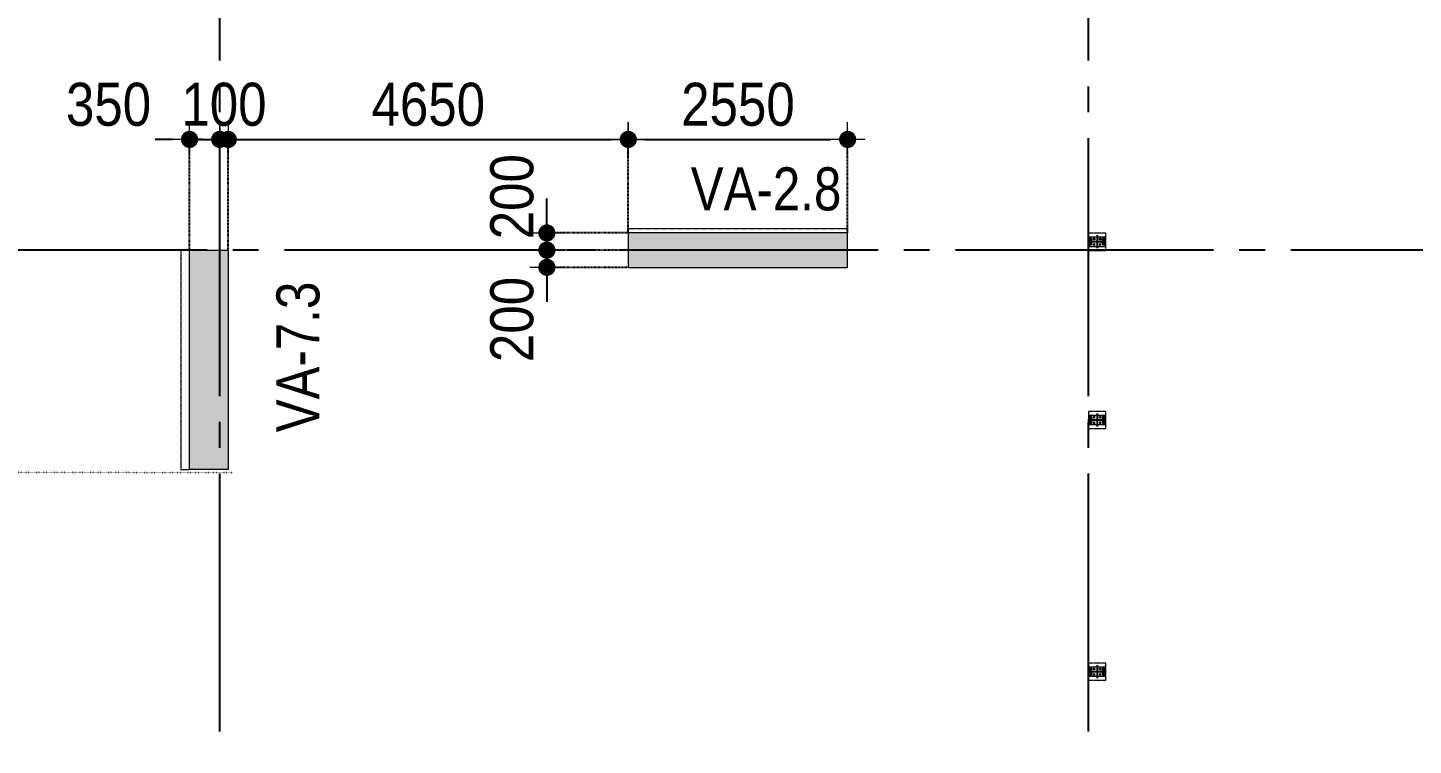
# Model space of a CAD drawing. Header units: millimetres. Extents: x -3973692 to -2843767, y 592734 to 838475.
# Drawn here: x -3506177 to -3490070, y 745276 to 753616 of the extents above; entities that cross this region are included whole.
import ezdxf
from ezdxf.enums import TextEntityAlignment as Align

# ---------------------------------------------------------------- set-up
doc = ezdxf.new("R2010")
doc.units = ezdxf.units.MM
doc.header["$MEASUREMENT"] = 0
doc.header["$PDMODE"] = 3
doc.header["$PDSIZE"] = -20
for name, pattern in [('CHG_XX_Cot_Tang 1$0$CENTER', [20.2, 12.7, -2.5, 2.5, -2.5]), ('CHG_XX_Cot_Tang 1$0$CENTER2', [28.575, 19.05, -3.175, 3.175, -3.175]), ('CHG_XX_Cot_Tang 1$0$MB_Luoi truc$0$HTT Hidden 21', [3, 2, -1]), ('CHG_XX_Luoi truc$0$MB_Luoi truc$0$Center101', [13, 10, -1, 1, -1]), ('DIVIDE2', [15.875, 6.35, -3.175, 0, -3.175, 0, -3.175]), ('DOT2', [0.125, 0, -0.125]), ('HIDDEN5', [2.8375, 1.25, -1.5875])]:
    doc.linetypes.add(name, pattern=pattern)
doc.layers.get('0').update_dxf_attribs({"lineweight": 9})
doc.layers.get('Defpoints').update_dxf_attribs({"color": 10, "lineweight": 0})
for name, color, linetype, lineweight in [("'S_General_Dim_1", 1, 'Continuous', 18), ("'S_General_Divide_3 Intermediate", 3, 'DIVIDE2', 40), ("CHG_XX_Cot_Tang 1$0$'S_Steel_Cont_2 Normal", 2, 'Continuous', 25), ("CHG_XX_Cot_Tang 1$0$'S_Steel_Cont_2 Normal_Plate", 150, 'Continuous', 15), ('CHG_XX_Cot_Tang 1$0$Cot thep', 51, 'Continuous', 15), ('CHG_XX_Cot_Tang 1$0$Net thay Tuong', 3, 'Continuous', 20), ('CHG_XX_Cot_Tang 1$0$NS-Pier', 150, 'Continuous', 9), ('CHG_XX_Cot_Tang 1$0$NS-Pier @ 1', 150, 'Continuous', 9), ('CHG_XX_Cot_Tang 1$0$NS-Pier @ 100', 150, 'Continuous', 9), ('CHG_XX_Cot_Tang 1$0$NS-Pier @ 150 VP1', 150, 'Continuous', 9), ('CHG_XX_Cot_Tang 1$0$NS-Pier @ 150 VP2', 150, 'Continuous', 9), ('CHG_XX_Cot_Tang 1$0$NS-Pier @ 150 VP3', 150, 'Continuous', 9), ('CHG_XX_Cot_Tang 1$0$NS-Pier @ 150 VP4', 150, 'Continuous', 9), ('CHG_XX_Cot_Tang 1$0$NS-Pier @ 150 VP5', 150, 'Continuous', 9), ('CHG_XX_Cot_Tang 1$0$NS-Pier @ 150 VP6', 150, 'Continuous', 9), ('CHG_XX_Cot_Tang 1$0$NS-Pier @ 150 VP7', 150, 'Continuous', 9), ('CHG_XX_Cot_Tang 1$0$NS-Pier @ 150 VP8', 150, 'Continuous', 9), ('CHG_XX_Cot_Tang 1$0$NS-Pier @ 150 VP9', 150, 'Continuous', 9), ('CHG_XX_Cot_Tang 1$0$NS-Pier @ 150 VPModel', 150, 'Continuous', 9), ('CHG_XX_Cot_Tang 1$0$NS-Pier @ 200 VP11', 150, 'Continuous', 9), ('CHG_XX_Cot_Tang 1$0$NS-Pier @ 200 VP12', 150, 'Continuous', 9), ('CHG_XX_Cot_Tang 1$0$NS-Pier @ 200 VP13', 150, 'Continuous', 9), ('CHG_XX_Cot_Tang 1$0$NS-Pier @ 200 VP14', 150, 'Continuous', 9), ('CHG_XX_Cot_Tang 1$0$NS-Pier @ 200 VP15', 150, 'Continuous', 9), ('CHG_XX_Cot_Tang 1$0$NS-Pier @ 200 VP16', 150, 'Continuous', 9), ('CHG_XX_Cot_Tang 1$0$NS-Pier @ 200 VP17', 150, 'Continuous', 9), ('CHG_XX_Cot_Tang 1$0$NS-Pier @ 200 VP18', 150, 'Continuous', 9), ('CHG_XX_Cot_Tang 1$0$NS-Pier @ 200 VP19', 150, 'Continuous', 9), ('CHG_XX_Cot_Tang 1$0$NS-Pier @ 200 VP21', 150, 'Continuous', 9), ('CHG_XX_Cot_Tang 1$0$NS-Pier @ 200 VP22', 150, 'Continuous', 9), ('CHG_XX_Cot_Tang 1$0$NS-Pier @ 200 VP23', 150, 'Continuous', 9), ('CHG_XX_Cot_Tang 1$0$NS-Pier @ 200 VP24', 150, 'Continuous', 9), ('CHG_XX_Cot_Tang 1$0$NS-Pier @ 200 VP25', 150, 'Continuous', 9), ('CHG_XX_Cot_Tang 1$0$NS-Pier @ 200 VP26', 150, 'Continuous', 9), ('CHG_XX_Cot_Tang 1$0$NS-Pier @ 200 VP27', 150, 'Continuous', 9), ('CHG_XX_Cot_Tang 1$0$NS-Pier @ 200 VP28', 150, 'Continuous', 9), ('CHG_XX_Cot_Tang 1$0$NS-Pier @ 200 VP30', 150, 'Continuous', 9), ('CHG_XX_Cot_Tang 1$0$NS-Pier @ 200 VP31', 150, 'Continuous', 9), ('CHG_XX_Cot_Tang 1$0$NS-Pier @ 200 VP32', 150, 'Continuous', 9), ('CHG_XX_Cot_Tang 1$0$NS-Pier @ 200 VP33', 150, 'Continuous', 9), ('CHG_XX_Cot_Tang 1$0$NS-Pier @ 200 VP34', 150, 'Continuous', 9), ('CHG_XX_Cot_Tang 1$0$NS-Pier @ 200 VP35', 150, 'Continuous', 9), ('CHG_XX_Cot_Tang 1$0$NS-Pier @ 200 VP36', 150, 'Continuous', 9), ('CHG_XX_Cot_Tang 1$0$NS-Pier @ 200 VP37', 150, 'Continuous', 9), ('CHG_XX_Cot_Tang 1$0$NS-Pier @ 200 VPModel', 150, 'Continuous', 9), ('CHG_XX_Cot_Tang 1$0$NS-Pier @ 350 VP10', 150, 'Continuous', 9), ('CHG_XX_Cot_Tang 1$0$NS-Pier @ 350 VP20', 150, 'Continuous', 9), ('CHG_XX_Cot_Tang 1$0$NS-Pier @ 350 VP29', 150, 'Continuous', 9), ('CHG_XX_Cot_Tang 1$0$NS-Pier @ 350 VPModel', 150, 'Continuous', 9), ('TEXT', 7, 'Continuous', 15)]:
    doc.layers.add(name, color=color, linetype=linetype, lineweight=lineweight)
for name, color, linetype in [("CHG_XX_Cot_Tang 1$0$'S_Concrete_Center_1", 8, 'CHG_XX_Cot_Tang 1$0$CENTER2'), ("CHG_XX_Cot_Tang 1$0$'S_Steel_ Bold", 8, 'Continuous'), ('CHG_XX_Luoi truc$0$Grid', 34, 'Continuous'), ('CHG_XX_Luoi truc$0$Grid Line', 251, 'CHG_XX_Luoi truc$0$MB_Luoi truc$0$Center101'), ('dim', 1, 'Continuous')]:
    doc.layers.add(name, color=color, linetype=linetype)
doc.styles.add('arial', font='arial.ttf', dxfattribs={"width": 0.85})
doc.styles.add('CHG_XX_Luoi truc$0$MB_Luoi truc$0$Grid A-F$0$VNI-HelveCB', font='')
doc.styles.add('TTP-HelCon', font='')
doc.styles.get('CHG_XX_Luoi truc$0$MB_Luoi truc$0$Grid A-F$0$VNI-HelveCB').set_extended_font_data('VNI-Helve-Condense', bold=True)
doc.styles.get('TTP-HelCon').set_extended_font_data('VNI-Helve-Condense')
doc.dimstyles.new('200', dxfattribs={"dimscale": 200, "dimtxt": 2.5, "dimasz": 1, "dimexe": 0, "dimexo": 0, "dimgap": 0.75, "dimtad": 1, "dimdec": 0, "dimrnd": 10, "dimzin": 9, "dimdsep": 46, "dimtxsty": 'arial', "dimblk1": 'DIMDOT', "dimblk2": 'DIMDOT', "dimsah": 1, "dimcen": 2, "dimdle": 3, "dimclre": 8, "dimclrt": 2, "dimadec": 0, "dimazin": 0, "dimtfac": 1, "dimtdec": 0, "dimtix": 1, "dimtmove": 2, "dimatfit": 3, "dimldrblk": 'DIMPIJL', "dimfxl": 1, "dimtvp": 1.8, "dimtolj": 1, "dimtzin": 0, "dimarcsym": 0})

# ---------------------------------------------------------------- blocks, each defined once
blk = doc.blocks.new('*U3260')
at = {"layer": 'CHG_XX_Cot_Tang 1$0$NS-Pier @ 1'}
h = blk.add_hatch(color=256, dxfattribs=at)
h.dxf.hatch_style = 1
h.paths.add_polyline_path([(400, 0), (0, 0), (0, -2550), (400, -2550)])
at = {"layer": 'CHG_XX_Cot_Tang 1$0$NS-Pier @ 100'}
h = blk.add_hatch(color=256, dxfattribs=at)
h.dxf.hatch_style = 1
h.paths.add_polyline_path([(400, 0), (0, 0), (0, -2550), (400, -2550)])
at = {"layer": 'CHG_XX_Cot_Tang 1$0$NS-Pier @ 150 VP1'}
h = blk.add_hatch(color=256, dxfattribs=at)
h.dxf.hatch_style = 1
h.paths.add_polyline_path([(400, 0), (0, 0), (0, -2550), (400, -2550)])
at = {"layer": 'CHG_XX_Cot_Tang 1$0$NS-Pier @ 150 VP2'}
h = blk.add_hatch(color=256, dxfattribs=at)
h.dxf.hatch_style = 1
h.paths.add_polyline_path([(400, 0), (0, 0), (0, -2550), (400, -2550)])
at = {"layer": 'CHG_XX_Cot_Tang 1$0$NS-Pier @ 150 VP3'}
h = blk.add_hatch(color=256, dxfattribs=at)
h.dxf.hatch_style = 1
h.paths.add_polyline_path([(400, 0), (0, 0), (0, -2550), (400, -2550)])
at = {"layer": 'CHG_XX_Cot_Tang 1$0$NS-Pier @ 150 VP4'}
h = blk.add_hatch(color=256, dxfattribs=at)
h.dxf.hatch_style = 1
h.paths.add_polyline_path([(400, 0), (0, 0), (0, -2550), (400, -2550)])
at = {"layer": 'CHG_XX_Cot_Tang 1$0$NS-Pier @ 150 VP5'}
h = blk.add_hatch(color=256, dxfattribs=at)
h.dxf.hatch_style = 1
h.paths.add_polyline_path([(400, 0), (0, 0), (0, -2550), (400, -2550)])
at = {"layer": 'CHG_XX_Cot_Tang 1$0$NS-Pier @ 150 VP6'}
h = blk.add_hatch(color=256, dxfattribs=at)
h.dxf.hatch_style = 1
h.paths.add_polyline_path([(400, 0), (0, 0), (0, -2550), (400, -2550)])
at = {"layer": 'CHG_XX_Cot_Tang 1$0$NS-Pier @ 150 VP7'}
h = blk.add_hatch(color=256, dxfattribs=at)
h.dxf.hatch_style = 1
h.paths.add_polyline_path([(400, 0), (0, 0), (0, -2550), (400, -2550)])
at = {"layer": 'CHG_XX_Cot_Tang 1$0$NS-Pier @ 150 VP8'}
h = blk.add_hatch(color=256, dxfattribs=at)
h.dxf.hatch_style = 1
h.paths.add_polyline_path([(400, 0), (0, 0), (0, -2550), (400, -2550)])
at = {"layer": 'CHG_XX_Cot_Tang 1$0$NS-Pier @ 150 VP9'}
h = blk.add_hatch(color=256, dxfattribs=at)
h.dxf.hatch_style = 1
h.paths.add_polyline_path([(400, 0), (0, 0), (0, -2550), (400, -2550)])
at = {"layer": 'CHG_XX_Cot_Tang 1$0$NS-Pier @ 150 VPModel'}
h = blk.add_hatch(color=256, dxfattribs=at)
h.dxf.hatch_style = 1
h.paths.add_polyline_path([(400, 0), (0, 0), (0, -2550), (400, -2550)])
at = {"layer": 'CHG_XX_Cot_Tang 1$0$NS-Pier @ 200 VP11'}
h = blk.add_hatch(color=256, dxfattribs=at)
h.dxf.hatch_style = 1
h.paths.add_polyline_path([(400, 0), (0, 0), (0, -2550), (400, -2550)])
at = {"layer": 'CHG_XX_Cot_Tang 1$0$NS-Pier @ 200 VP12'}
h = blk.add_hatch(color=256, dxfattribs=at)
h.dxf.hatch_style = 1
h.paths.add_polyline_path([(400, 0), (0, 0), (0, -2550), (400, -2550)])
at = {"layer": 'CHG_XX_Cot_Tang 1$0$NS-Pier @ 200 VP13'}
h = blk.add_hatch(color=256, dxfattribs=at)
h.dxf.hatch_style = 1
h.paths.add_polyline_path([(400, 0), (0, 0), (0, -2550), (400, -2550)])
at = {"layer": 'CHG_XX_Cot_Tang 1$0$NS-Pier @ 200 VP14'}
h = blk.add_hatch(color=256, dxfattribs=at)
h.dxf.hatch_style = 1
h.paths.add_polyline_path([(400, 0), (0, 0), (0, -2550), (400, -2550)])
at = {"layer": 'CHG_XX_Cot_Tang 1$0$NS-Pier @ 200 VP15'}
h = blk.add_hatch(color=256, dxfattribs=at)
h.dxf.hatch_style = 1
h.paths.add_polyline_path([(400, 0), (0, 0), (0, -2550), (400, -2550)])
at = {"layer": 'CHG_XX_Cot_Tang 1$0$NS-Pier @ 200 VP16'}
h = blk.add_hatch(color=256, dxfattribs=at)
h.dxf.hatch_style = 1
h.paths.add_polyline_path([(400, 0), (0, 0), (0, -2550), (400, -2550)])
at = {"layer": 'CHG_XX_Cot_Tang 1$0$NS-Pier @ 200 VP17'}
h = blk.add_hatch(color=256, dxfattribs=at)
h.dxf.hatch_style = 1
h.paths.add_polyline_path([(400, 0), (0, 0), (0, -2550), (400, -2550)])
at = {"layer": 'CHG_XX_Cot_Tang 1$0$NS-Pier @ 200 VP18'}
h = blk.add_hatch(color=256, dxfattribs=at)
h.dxf.hatch_style = 1
h.paths.add_polyline_path([(400, 0), (0, 0), (0, -2550), (400, -2550)])
at = {"layer": 'CHG_XX_Cot_Tang 1$0$NS-Pier @ 200 VP19'}
h = blk.add_hatch(color=256, dxfattribs=at)
h.dxf.hatch_style = 1
h.paths.add_polyline_path([(400, 0), (0, 0), (0, -2550), (400, -2550)])
at = {"layer": 'CHG_XX_Cot_Tang 1$0$NS-Pier @ 200 VP21'}
h = blk.add_hatch(color=256, dxfattribs=at)
h.dxf.hatch_style = 1
h.paths.add_polyline_path([(400, 0), (0, 0), (0, -2550), (400, -2550)])
at = {"layer": 'CHG_XX_Cot_Tang 1$0$NS-Pier @ 200 VP22'}
h = blk.add_hatch(color=256, dxfattribs=at)
h.dxf.hatch_style = 1
h.paths.add_polyline_path([(400, 0), (0, 0), (0, -2550), (400, -2550)])
at = {"layer": 'CHG_XX_Cot_Tang 1$0$NS-Pier @ 200 VP23'}
h = blk.add_hatch(color=256, dxfattribs=at)
h.dxf.hatch_style = 1
h.paths.add_polyline_path([(400, 0), (0, 0), (0, -2550), (400, -2550)])
at = {"layer": 'CHG_XX_Cot_Tang 1$0$NS-Pier @ 200 VP24'}
h = blk.add_hatch(color=256, dxfattribs=at)
h.dxf.hatch_style = 1
h.paths.add_polyline_path([(400, 0), (0, 0), (0, -2550), (400, -2550)])
at = {"layer": 'CHG_XX_Cot_Tang 1$0$NS-Pier @ 200 VP25'}
h = blk.add_hatch(color=256, dxfattribs=at)
h.dxf.hatch_style = 1
h.paths.add_polyline_path([(400, 0), (0, 0), (0, -2550), (400, -2550)])
at = {"layer": 'CHG_XX_Cot_Tang 1$0$NS-Pier @ 200 VP26'}
h = blk.add_hatch(color=256, dxfattribs=at)
h.dxf.hatch_style = 1
h.paths.add_polyline_path([(400, 0), (0, 0), (0, -2550), (400, -2550)])
at = {"layer": 'CHG_XX_Cot_Tang 1$0$NS-Pier @ 200 VP27'}
h = blk.add_hatch(color=256, dxfattribs=at)
h.dxf.hatch_style = 1
h.paths.add_polyline_path([(400, 0), (0, 0), (0, -2550), (400, -2550)])
at = {"layer": 'CHG_XX_Cot_Tang 1$0$NS-Pier @ 200 VP28'}
h = blk.add_hatch(color=256, dxfattribs=at)
h.dxf.hatch_style = 1
h.paths.add_polyline_path([(400, 0), (0, 0), (0, -2550), (400, -2550)])
at = {"layer": 'CHG_XX_Cot_Tang 1$0$NS-Pier @ 200 VP30'}
h = blk.add_hatch(color=256, dxfattribs=at)
h.dxf.hatch_style = 1
h.paths.add_polyline_path([(400, 0), (0, 0), (0, -2550), (400, -2550)])
at = {"layer": 'CHG_XX_Cot_Tang 1$0$NS-Pier @ 200 VP31'}
h = blk.add_hatch(color=256, dxfattribs=at)
h.dxf.hatch_style = 1
h.paths.add_polyline_path([(400, 0), (0, 0), (0, -2550), (400, -2550)])
at = {"layer": 'CHG_XX_Cot_Tang 1$0$NS-Pier @ 200 VP32'}
h = blk.add_hatch(color=256, dxfattribs=at)
h.dxf.hatch_style = 1
h.paths.add_polyline_path([(400, 0), (0, 0), (0, -2550), (400, -2550)])
at = {"layer": 'CHG_XX_Cot_Tang 1$0$NS-Pier @ 200 VP33'}
h = blk.add_hatch(color=256, dxfattribs=at)
h.dxf.hatch_style = 1
h.paths.add_polyline_path([(400, 0), (0, 0), (0, -2550), (400, -2550)])
at = {"layer": 'CHG_XX_Cot_Tang 1$0$NS-Pier @ 200 VP34'}
h = blk.add_hatch(color=256, dxfattribs=at)
h.dxf.hatch_style = 1
h.paths.add_polyline_path([(400, 0), (0, 0), (0, -2550), (400, -2550)])
at = {"layer": 'CHG_XX_Cot_Tang 1$0$NS-Pier @ 200 VP35'}
h = blk.add_hatch(color=256, dxfattribs=at)
h.dxf.hatch_style = 1
h.paths.add_polyline_path([(400, 0), (0, 0), (0, -2550), (400, -2550)])
at = {"layer": 'CHG_XX_Cot_Tang 1$0$NS-Pier @ 200 VP36'}
h = blk.add_hatch(color=256, dxfattribs=at)
h.dxf.hatch_style = 1
h.paths.add_polyline_path([(400, 0), (0, 0), (0, -2550), (400, -2550)])
at = {"layer": 'CHG_XX_Cot_Tang 1$0$NS-Pier @ 200 VP37'}
h = blk.add_hatch(color=256, dxfattribs=at)
h.dxf.hatch_style = 1
h.paths.add_polyline_path([(400, 0), (0, 0), (0, -2550), (400, -2550)])
at = {"layer": 'CHG_XX_Cot_Tang 1$0$NS-Pier @ 200 VPModel'}
h = blk.add_hatch(color=256, dxfattribs=at)
h.dxf.hatch_style = 1
h.paths.add_polyline_path([(400, 0), (0, 0), (0, -2550), (400, -2550)])
at = {"layer": 'CHG_XX_Cot_Tang 1$0$NS-Pier @ 350 VP10'}
h = blk.add_hatch(color=256, dxfattribs=at)
h.dxf.hatch_style = 1
h.paths.add_polyline_path([(400, 0), (0, 0), (0, -2550), (400, -2550)])
at = {"layer": 'CHG_XX_Cot_Tang 1$0$NS-Pier @ 350 VP20'}
h = blk.add_hatch(color=256, dxfattribs=at)
h.dxf.hatch_style = 1
h.paths.add_polyline_path([(400, 0), (0, 0), (0, -2550), (400, -2550)])
at = {"layer": 'CHG_XX_Cot_Tang 1$0$NS-Pier @ 350 VP29'}
h = blk.add_hatch(color=256, dxfattribs=at)
h.dxf.hatch_style = 1
h.paths.add_polyline_path([(400, 0), (0, 0), (0, -2550), (400, -2550)])
at = {"layer": 'CHG_XX_Cot_Tang 1$0$NS-Pier @ 350 VPModel'}
h = blk.add_hatch(color=256, dxfattribs=at)
h.dxf.hatch_style = 1
h.paths.add_polyline_path([(400, 0), (0, 0), (0, -2550), (400, -2550)])
blk = doc.blocks.new('CHG_XX_Cot_Tang 1$0$Block A_C450x2250')
at = {"layer": 'CHG_XX_Cot_Tang 1$0$NS-Pier', "color": 9, "linetype": 'CHG_XX_Cot_Tang 1$0$MB_Luoi truc$0$HTT Hidden 21'}
blk.add_lwpolyline([(0, 0), (-50, 0), (-50, -2550), (0, -2550)], dxfattribs=at)
at = {"layer": 'CHG_XX_Cot_Tang 1$0$NS-Pier'}
blk.add_lwpolyline([(400, -2550), (0, -2550), (0, 0), (400, 0)], close=True, dxfattribs=at)
blk.add_blockref('*U3260', (0, 0), dxfattribs=at)
blk = doc.blocks.new('*U2973')
at = {"layer": "CHG_XX_Cot_Tang 1$0$'S_Steel_ Bold", "linetype": 'CHG_XX_Cot_Tang 1$0$CENTER', "ltscale": 0.05}
for p, q in [((-13, 0), (13, 0)), ((0, 13), (0, -13))]:
    blk.add_line(p, q, dxfattribs=at)
at = {"layer": "CHG_XX_Cot_Tang 1$0$'S_Steel_ Bold", "color": 1}
blk.add_circle((0, 0), 7, dxfattribs=at)
blk = doc.blocks.new('CHG_XX_Cot_Tang 1$0$A$C42BB3C5E')
at = {"color": 8, "linetype": 'CHG_XX_Cot_Tang 1$0$MB_Luoi truc$0$HTT Hidden 21'}
blk.add_lwpolyline([(-75, -113), (125, -113), (125, 87), (-75, 87)], close=True, dxfattribs=at)
at = {"layer": "CHG_XX_Cot_Tang 1$0$'S_Concrete_Center_1"}
for p, q in [((25, 63), (25, -88)), ((125, -13), (-83, -13))]:
    blk.add_line(p, q, dxfattribs=at)
at = {"layer": "CHG_XX_Cot_Tang 1$0$'S_Steel_Cont_2 Normal"}
blk.add_lwpolyline([(-37, -15, 0.414214), (-43, -21), (-43, -50), (-50, -50), (-50, 25), (-43, 25), (-43, -4, 0.414214), (-37, -10), (87, -10, 0.414214), (93, -4), (93, 25), (100, 25), (100, -50), (93, -50), (93, -21, 0.414214), (87, -15)], format="xyb", close=True, dxfattribs=at)
at = {"layer": "CHG_XX_Cot_Tang 1$0$'S_Steel_Cont_2 Normal_Plate"}
blk.add_lwpolyline([(115, 45), (115, -70), (-65, -70), (-65, 45)], close=True, dxfattribs=at)
at = {"layer": "CHG_XX_Cot_Tang 1$0$'S_Steel_ Bold"}
for p in [(-10, 20), (60, 20)]:
    blk.add_blockref('*U2973', p, dxfattribs=at)
at = {"layer": "CHG_XX_Cot_Tang 1$0$'S_Steel_ Bold", "xscale": -1, "rotation": 180}
for p in [(-10, -45), (60, -45)]:
    blk.add_blockref('*U2973', p, dxfattribs=at)
blk = doc.blocks.new('CHG_XX_Cot_Tang 1$0$net pergola')
at = {"layer": 'CHG_XX_Cot_Tang 1$0$Net thay Tuong'}
for p in [(20307, 89660), (20307, 87588), (20307, 84663)]:
    blk.add_blockref('CHG_XX_Cot_Tang 1$0$A$C42BB3C5E', p, dxfattribs=at)
blk = doc.blocks.new('*U3262')
at = {"layer": 'CHG_XX_Cot_Tang 1$0$NS-Pier @ 1'}
h = blk.add_hatch(color=256, dxfattribs=at)
h.dxf.hatch_style = 1
h.paths.add_polyline_path([(0, 0), (-450, 0), (-450, -2550), (0, -2550)])
at = {"layer": 'CHG_XX_Cot_Tang 1$0$NS-Pier @ 100'}
h = blk.add_hatch(color=256, dxfattribs=at)
h.dxf.hatch_style = 1
h.paths.add_polyline_path([(0, 0), (-450, 0), (-450, -2550), (0, -2550)])
at = {"layer": 'CHG_XX_Cot_Tang 1$0$NS-Pier @ 150 VP1'}
h = blk.add_hatch(color=256, dxfattribs=at)
h.dxf.hatch_style = 1
h.paths.add_polyline_path([(0, 0), (-450, 0), (-450, -2550), (0, -2550)])
at = {"layer": 'CHG_XX_Cot_Tang 1$0$NS-Pier @ 150 VP2'}
h = blk.add_hatch(color=256, dxfattribs=at)
h.dxf.hatch_style = 1
h.paths.add_polyline_path([(0, 0), (-450, 0), (-450, -2550), (0, -2550)])
at = {"layer": 'CHG_XX_Cot_Tang 1$0$NS-Pier @ 150 VP3'}
h = blk.add_hatch(color=256, dxfattribs=at)
h.dxf.hatch_style = 1
h.paths.add_polyline_path([(0, 0), (-450, 0), (-450, -2550), (0, -2550)])
at = {"layer": 'CHG_XX_Cot_Tang 1$0$NS-Pier @ 150 VP4'}
h = blk.add_hatch(color=256, dxfattribs=at)
h.dxf.hatch_style = 1
h.paths.add_polyline_path([(0, 0), (-450, 0), (-450, -2550), (0, -2550)])
at = {"layer": 'CHG_XX_Cot_Tang 1$0$NS-Pier @ 150 VP5'}
h = blk.add_hatch(color=256, dxfattribs=at)
h.dxf.hatch_style = 1
h.paths.add_polyline_path([(0, 0), (-450, 0), (-450, -2550), (0, -2550)])
at = {"layer": 'CHG_XX_Cot_Tang 1$0$NS-Pier @ 150 VP6'}
h = blk.add_hatch(color=256, dxfattribs=at)
h.dxf.hatch_style = 1
h.paths.add_polyline_path([(0, 0), (-450, 0), (-450, -2550), (0, -2550)])
at = {"layer": 'CHG_XX_Cot_Tang 1$0$NS-Pier @ 150 VP7'}
h = blk.add_hatch(color=256, dxfattribs=at)
h.dxf.hatch_style = 1
h.paths.add_polyline_path([(0, 0), (-450, 0), (-450, -2550), (0, -2550)])
at = {"layer": 'CHG_XX_Cot_Tang 1$0$NS-Pier @ 150 VP8'}
h = blk.add_hatch(color=256, dxfattribs=at)
h.dxf.hatch_style = 1
h.paths.add_polyline_path([(0, 0), (-450, 0), (-450, -2550), (0, -2550)])
at = {"layer": 'CHG_XX_Cot_Tang 1$0$NS-Pier @ 150 VP9'}
h = blk.add_hatch(color=256, dxfattribs=at)
h.dxf.hatch_style = 1
h.paths.add_polyline_path([(0, 0), (-450, 0), (-450, -2550), (0, -2550)])
at = {"layer": 'CHG_XX_Cot_Tang 1$0$NS-Pier @ 150 VPModel'}
h = blk.add_hatch(color=256, dxfattribs=at)
h.dxf.hatch_style = 1
h.paths.add_polyline_path([(0, 0), (-450, 0), (-450, -2550), (0, -2550)])
at = {"layer": 'CHG_XX_Cot_Tang 1$0$NS-Pier @ 200 VP11'}
h = blk.add_hatch(color=256, dxfattribs=at)
h.dxf.hatch_style = 1
h.paths.add_polyline_path([(0, 0), (-450, 0), (-450, -2550), (0, -2550)])
at = {"layer": 'CHG_XX_Cot_Tang 1$0$NS-Pier @ 200 VP12'}
h = blk.add_hatch(color=256, dxfattribs=at)
h.dxf.hatch_style = 1
h.paths.add_polyline_path([(0, 0), (-450, 0), (-450, -2550), (0, -2550)])
at = {"layer": 'CHG_XX_Cot_Tang 1$0$NS-Pier @ 200 VP13'}
h = blk.add_hatch(color=256, dxfattribs=at)
h.dxf.hatch_style = 1
h.paths.add_polyline_path([(0, 0), (-450, 0), (-450, -2550), (0, -2550)])
at = {"layer": 'CHG_XX_Cot_Tang 1$0$NS-Pier @ 200 VP14'}
h = blk.add_hatch(color=256, dxfattribs=at)
h.dxf.hatch_style = 1
h.paths.add_polyline_path([(0, 0), (-450, 0), (-450, -2550), (0, -2550)])
at = {"layer": 'CHG_XX_Cot_Tang 1$0$NS-Pier @ 200 VP15'}
h = blk.add_hatch(color=256, dxfattribs=at)
h.dxf.hatch_style = 1
h.paths.add_polyline_path([(0, 0), (-450, 0), (-450, -2550), (0, -2550)])
at = {"layer": 'CHG_XX_Cot_Tang 1$0$NS-Pier @ 200 VP16'}
h = blk.add_hatch(color=256, dxfattribs=at)
h.dxf.hatch_style = 1
h.paths.add_polyline_path([(0, 0), (-450, 0), (-450, -2550), (0, -2550)])
at = {"layer": 'CHG_XX_Cot_Tang 1$0$NS-Pier @ 200 VP17'}
h = blk.add_hatch(color=256, dxfattribs=at)
h.dxf.hatch_style = 1
h.paths.add_polyline_path([(0, 0), (-450, 0), (-450, -2550), (0, -2550)])
at = {"layer": 'CHG_XX_Cot_Tang 1$0$NS-Pier @ 200 VP18'}
h = blk.add_hatch(color=256, dxfattribs=at)
h.dxf.hatch_style = 1
h.paths.add_polyline_path([(0, 0), (-450, 0), (-450, -2550), (0, -2550)])
at = {"layer": 'CHG_XX_Cot_Tang 1$0$NS-Pier @ 200 VP19'}
h = blk.add_hatch(color=256, dxfattribs=at)
h.dxf.hatch_style = 1
h.paths.add_polyline_path([(0, 0), (-450, 0), (-450, -2550), (0, -2550)])
at = {"layer": 'CHG_XX_Cot_Tang 1$0$NS-Pier @ 200 VP21'}
h = blk.add_hatch(color=256, dxfattribs=at)
h.dxf.hatch_style = 1
h.paths.add_polyline_path([(0, 0), (-450, 0), (-450, -2550), (0, -2550)])
at = {"layer": 'CHG_XX_Cot_Tang 1$0$NS-Pier @ 200 VP22'}
h = blk.add_hatch(color=256, dxfattribs=at)
h.dxf.hatch_style = 1
h.paths.add_polyline_path([(0, 0), (-450, 0), (-450, -2550), (0, -2550)])
at = {"layer": 'CHG_XX_Cot_Tang 1$0$NS-Pier @ 200 VP23'}
h = blk.add_hatch(color=256, dxfattribs=at)
h.dxf.hatch_style = 1
h.paths.add_polyline_path([(0, 0), (-450, 0), (-450, -2550), (0, -2550)])
at = {"layer": 'CHG_XX_Cot_Tang 1$0$NS-Pier @ 200 VP24'}
h = blk.add_hatch(color=256, dxfattribs=at)
h.dxf.hatch_style = 1
h.paths.add_polyline_path([(0, 0), (-450, 0), (-450, -2550), (0, -2550)])
at = {"layer": 'CHG_XX_Cot_Tang 1$0$NS-Pier @ 200 VP25'}
h = blk.add_hatch(color=256, dxfattribs=at)
h.dxf.hatch_style = 1
h.paths.add_polyline_path([(0, 0), (-450, 0), (-450, -2550), (0, -2550)])
at = {"layer": 'CHG_XX_Cot_Tang 1$0$NS-Pier @ 200 VP26'}
h = blk.add_hatch(color=256, dxfattribs=at)
h.dxf.hatch_style = 1
h.paths.add_polyline_path([(0, 0), (-450, 0), (-450, -2550), (0, -2550)])
at = {"layer": 'CHG_XX_Cot_Tang 1$0$NS-Pier @ 200 VP27'}
h = blk.add_hatch(color=256, dxfattribs=at)
h.dxf.hatch_style = 1
h.paths.add_polyline_path([(0, 0), (-450, 0), (-450, -2550), (0, -2550)])
at = {"layer": 'CHG_XX_Cot_Tang 1$0$NS-Pier @ 200 VP28'}
h = blk.add_hatch(color=256, dxfattribs=at)
h.dxf.hatch_style = 1
h.paths.add_polyline_path([(0, 0), (-450, 0), (-450, -2550), (0, -2550)])
at = {"layer": 'CHG_XX_Cot_Tang 1$0$NS-Pier @ 200 VP30'}
h = blk.add_hatch(color=256, dxfattribs=at)
h.dxf.hatch_style = 1
h.paths.add_polyline_path([(0, 0), (-450, 0), (-450, -2550), (0, -2550)])
at = {"layer": 'CHG_XX_Cot_Tang 1$0$NS-Pier @ 200 VP31'}
h = blk.add_hatch(color=256, dxfattribs=at)
h.dxf.hatch_style = 1
h.paths.add_polyline_path([(0, 0), (-450, 0), (-450, -2550), (0, -2550)])
at = {"layer": 'CHG_XX_Cot_Tang 1$0$NS-Pier @ 200 VP32'}
h = blk.add_hatch(color=256, dxfattribs=at)
h.dxf.hatch_style = 1
h.paths.add_polyline_path([(0, 0), (-450, 0), (-450, -2550), (0, -2550)])
at = {"layer": 'CHG_XX_Cot_Tang 1$0$NS-Pier @ 200 VP33'}
h = blk.add_hatch(color=256, dxfattribs=at)
h.dxf.hatch_style = 1
h.paths.add_polyline_path([(0, 0), (-450, 0), (-450, -2550), (0, -2550)])
at = {"layer": 'CHG_XX_Cot_Tang 1$0$NS-Pier @ 200 VP34'}
h = blk.add_hatch(color=256, dxfattribs=at)
h.dxf.hatch_style = 1
h.paths.add_polyline_path([(0, 0), (-450, 0), (-450, -2550), (0, -2550)])
at = {"layer": 'CHG_XX_Cot_Tang 1$0$NS-Pier @ 200 VP35'}
h = blk.add_hatch(color=256, dxfattribs=at)
h.dxf.hatch_style = 1
h.paths.add_polyline_path([(0, 0), (-450, 0), (-450, -2550), (0, -2550)])
at = {"layer": 'CHG_XX_Cot_Tang 1$0$NS-Pier @ 200 VP36'}
h = blk.add_hatch(color=256, dxfattribs=at)
h.dxf.hatch_style = 1
h.paths.add_polyline_path([(0, 0), (-450, 0), (-450, -2550), (0, -2550)])
at = {"layer": 'CHG_XX_Cot_Tang 1$0$NS-Pier @ 200 VP37'}
h = blk.add_hatch(color=256, dxfattribs=at)
h.dxf.hatch_style = 1
h.paths.add_polyline_path([(0, 0), (-450, 0), (-450, -2550), (0, -2550)])
at = {"layer": 'CHG_XX_Cot_Tang 1$0$NS-Pier @ 200 VPModel'}
h = blk.add_hatch(color=256, dxfattribs=at)
h.dxf.hatch_style = 1
h.paths.add_polyline_path([(0, 0), (-450, 0), (-450, -2550), (0, -2550)])
at = {"layer": 'CHG_XX_Cot_Tang 1$0$NS-Pier @ 350 VP10'}
h = blk.add_hatch(color=256, dxfattribs=at)
h.dxf.hatch_style = 1
h.paths.add_polyline_path([(0, 0), (-450, 0), (-450, -2550), (0, -2550)])
at = {"layer": 'CHG_XX_Cot_Tang 1$0$NS-Pier @ 350 VP20'}
h = blk.add_hatch(color=256, dxfattribs=at)
h.dxf.hatch_style = 1
h.paths.add_polyline_path([(0, 0), (-450, 0), (-450, -2550), (0, -2550)])
at = {"layer": 'CHG_XX_Cot_Tang 1$0$NS-Pier @ 350 VP29'}
h = blk.add_hatch(color=256, dxfattribs=at)
h.dxf.hatch_style = 1
h.paths.add_polyline_path([(0, 0), (-450, 0), (-450, -2550), (0, -2550)])
at = {"layer": 'CHG_XX_Cot_Tang 1$0$NS-Pier @ 350 VPModel'}
h = blk.add_hatch(color=256, dxfattribs=at)
h.dxf.hatch_style = 1
h.paths.add_polyline_path([(0, 0), (-450, 0), (-450, -2550), (0, -2550)])
blk = doc.blocks.new('CHG_XX_Cot_Tang 1$0$C550x2550')
at = {"layer": 'CHG_XX_Cot_Tang 1$0$NS-Pier', "color": 9, "linetype": 'CHG_XX_Cot_Tang 1$0$MB_Luoi truc$0$HTT Hidden 21'}
blk.add_lwpolyline([(-450, 0), (-550, 0), (-550, -2550), (-450, -2550)], dxfattribs=at)
at = {"layer": 'CHG_XX_Cot_Tang 1$0$NS-Pier'}
blk.add_lwpolyline([(0, -2550), (-450, -2550), (-450, 0), (0, 0)], close=True, dxfattribs=at)
blk.add_blockref('*U3262', (0, 0), dxfattribs=at)
blk = doc.blocks.new('*U2841')
at = {"layer": 'CHG_XX_Luoi truc$0$Grid Line'}
blk.add_line((0, 0), (0, 608), dxfattribs=at)
at = {"layer": 'CHG_XX_Luoi truc$0$Grid', "lineweight": -2, "style": 'CHG_XX_Luoi truc$0$MB_Luoi truc$0$Grid A-F$0$VNI-HelveCB'}
for tag, p in [('GRIDSUB', (0, 617)), ('GRID', (0, -9))]:
    blk.add_attdef(tag, text='', height=5, dxfattribs=at).set_placement(p, align=Align.MIDDLE)
blk = doc.blocks.new('*U2843')
at = {"layer": 'CHG_XX_Luoi truc$0$Grid Line'}
blk.add_line((0, 0), (0, 438), dxfattribs=at)
at = {"layer": 'CHG_XX_Luoi truc$0$Grid', "lineweight": -2, "style": 'CHG_XX_Luoi truc$0$MB_Luoi truc$0$Grid A-F$0$VNI-HelveCB'}
for tag, p in [('GRIDSUB', (0, 447)), ('GRID', (0, -9))]:
    blk.add_attdef(tag, text='', height=5, dxfattribs=at).set_placement(p, align=Align.MIDDLE)
blk = doc.blocks.new('CHG_XX_Luoi truc')
at = {"layer": 'CHG_XX_Luoi truc$0$Grid', "xscale": 300, "yscale": 300, "zscale": 300}
for p in [(44550, -12747), (54650, -12747)]:
    blk.add_blockref('*U2841', p, dxfattribs=at)
at = {"layer": 'CHG_XX_Luoi truc$0$Grid', "xscale": 300.0000000000013, "yscale": 300.0000000000013, "zscale": 300.0000000000013, "rotation": 90}
blk.add_blockref('*U2843', (110703, 141050), dxfattribs=at)
blk = doc.blocks.new('CHG_XX_Cot_Tang 1')
at = {"layer": 'CHG_XX_Cot_Tang 1$0$Cot thep'}
blk.add_blockref('CHG_XX_Cot_Tang 1$0$net pergola', (34418.2, 51500), dxfattribs=at)
at = {"layer": 'CHG_XX_Cot_Tang 1$0$NS-Pier'}
for name, p in [('CHG_XX_Luoi truc', (0, 0)), ('CHG_XX_Cot_Tang 1$0$C550x2550', (44650, 141050))]:
    blk.add_blockref(name, p, dxfattribs=at)
at = {"layer": 'CHG_XX_Cot_Tang 1$0$NS-Pier', "xscale": -1, "rotation": 90}
blk.add_blockref('CHG_XX_Cot_Tang 1$0$Block A_C450x2250', (49299.8, 141250), dxfattribs=at)
blk = doc.blocks.new('DIMDOT')
for p, q in [((0, -1), (0, 1)), ((1, 0), (-1, 0))]:
    blk.add_line(p, q)
at = {"const_width": 0.5}
blk.add_lwpolyline([(-0.25, 0, 1), (0.25, 0, 1)], format="xyb", close=True, dxfattribs=at)
blk = doc.blocks.new('*D136')
at = {"layer": "'S_General_Dim_1", "color": 0, "lineweight": -2, "transparency": 16777216}
for p, q in [((-3504495, 752318), (-3504695, 752318)), ((-3504295, 752318), (-3503945, 752318)), ((-3503745, 752318), (-3503545, 752318))]:
    blk.add_line(p, q, dxfattribs=at)
at = {"layer": "'S_General_Dim_1", "color": 8, "linetype": 'HIDDEN5', "lineweight": -2, "transparency": 16777216}
for p, q in [((-3504295, 751031), (-3504295, 752318)), ((-3503945, 751031), (-3503945, 752318))]:
    blk.add_line(p, q, dxfattribs=at)
at = {"layer": 'Defpoints', "color": 0, "transparency": 16777216}
for p in [(-3503945, 752318), (-3504295, 751031), (-3503945, 751031)]:
    blk.add_point(p, dxfattribs=at)
at = {"layer": "'S_General_Dim_1", "color": 0, "lineweight": -2, "transparency": 16777216, "xscale": 200, "yscale": 200, "zscale": 200}
blk.add_blockref('DIMDOT', (-3504295, 752318), dxfattribs=at)
at = {"layer": "'S_General_Dim_1", "color": 0, "lineweight": -2, "transparency": 16777216, "xscale": 200, "yscale": 200, "zscale": 200, "rotation": 180}
blk.add_blockref('DIMDOT', (-3503945, 752318), dxfattribs=at)
at = {"layer": "'S_General_Dim_1", "color": 2, "transparency": 16777216, "insert": (-3505237, 752723), "char_height": 500, "attachment_point": 5, "style": 'arial'}
blk.add_mtext('\\A1;350', dxfattribs=at)
blk = doc.blocks.new('DIMPIJL')
at = {"linetype": 'ByBlock'}
blk.add_solid([(-2.5, 0.417), (-2.5, -0.417), (0, 0)], dxfattribs=at)
blk = doc.blocks.new('*D137')
at = {"layer": "'S_General_Dim_1", "color": 0, "lineweight": -2, "transparency": 16777216}
for p, q in [((-3504145, 752318), (-3504345, 752318)), ((-3503945, 752318), (-3503845, 752318)), ((-3503645, 752318), (-3503445, 752318))]:
    blk.add_line(p, q, dxfattribs=at)
at = {"layer": "'S_General_Dim_1", "color": 8, "linetype": 'HIDDEN5', "lineweight": -2, "transparency": 16777216}
for p, q in [((-3503945, 751031), (-3503945, 752318)), ((-3503845, 751031), (-3503845, 752318))]:
    blk.add_line(p, q, dxfattribs=at)
at = {"layer": 'Defpoints', "color": 0, "transparency": 16777216}
for p in [(-3503845, 752318), (-3503945, 751031), (-3503845, 751031)]:
    blk.add_point(p, dxfattribs=at)
at = {"layer": "'S_General_Dim_1", "color": 0, "lineweight": -2, "transparency": 16777216, "xscale": 200, "yscale": 200, "zscale": 200}
blk.add_blockref('DIMDOT', (-3503945, 752318), dxfattribs=at)
at = {"layer": "'S_General_Dim_1", "color": 0, "lineweight": -2, "transparency": 16777216, "xscale": 200, "yscale": 200, "zscale": 200, "rotation": 180}
blk.add_blockref('DIMDOT', (-3503845, 752318), dxfattribs=at)
at = {"layer": "'S_General_Dim_1", "color": 2, "transparency": 16777216, "insert": (-3503895, 752723), "char_height": 500, "attachment_point": 5, "style": 'arial'}
blk.add_mtext('\\A1;100', dxfattribs=at)
blk = doc.blocks.new('*D138')
at = {"layer": "'S_General_Dim_1", "color": 8, "linetype": 'HIDDEN5', "lineweight": -2, "transparency": 16777216}
for p, q in [((-3503845, 751031), (-3503845, 752318)), ((-3499195, 751231), (-3499195, 752318))]:
    blk.add_line(p, q, dxfattribs=at)
at = {"layer": "'S_General_Dim_1", "color": 0, "lineweight": -2, "transparency": 16777216}
blk.add_line((-3503645, 752318), (-3499395, 752318), dxfattribs=at)
at = {"layer": 'Defpoints', "color": 0, "transparency": 16777216}
for p in [(-3499195, 752318), (-3499195, 751231), (-3503845, 751031)]:
    blk.add_point(p, dxfattribs=at)
at = {"layer": "'S_General_Dim_1", "color": 0, "lineweight": -2, "transparency": 16777216, "xscale": 200, "yscale": 200, "zscale": 200, "rotation": 180}
blk.add_blockref('DIMDOT', (-3503845, 752318), dxfattribs=at)
at = {"layer": "'S_General_Dim_1", "color": 0, "lineweight": -2, "transparency": 16777216, "xscale": 200, "yscale": 200, "zscale": 200}
blk.add_blockref('DIMDOT', (-3499195, 752318), dxfattribs=at)
at = {"layer": "'S_General_Dim_1", "color": 2, "transparency": 16777216, "insert": (-3501520, 752723), "char_height": 500, "attachment_point": 5, "style": 'arial'}
blk.add_mtext('\\A1;4650', dxfattribs=at)
blk = doc.blocks.new('*D139')
at = {"layer": "'S_General_Dim_1", "color": 8, "linetype": 'HIDDEN5', "lineweight": -2, "transparency": 16777216}
for p, q in [((-3499195, 751231), (-3499195, 752318)), ((-3496645, 751231), (-3496645, 752318))]:
    blk.add_line(p, q, dxfattribs=at)
at = {"layer": "'S_General_Dim_1", "color": 0, "lineweight": -2, "transparency": 16777216}
blk.add_line((-3498995, 752318), (-3496845, 752318), dxfattribs=at)
at = {"layer": 'Defpoints', "color": 0, "transparency": 16777216}
for p in [(-3496645, 752318), (-3499195, 751231), (-3496645, 751231)]:
    blk.add_point(p, dxfattribs=at)
at = {"layer": "'S_General_Dim_1", "color": 0, "lineweight": -2, "transparency": 16777216, "xscale": 200, "yscale": 200, "zscale": 200, "rotation": 180}
blk.add_blockref('DIMDOT', (-3499195, 752318), dxfattribs=at)
at = {"layer": "'S_General_Dim_1", "color": 0, "lineweight": -2, "transparency": 16777216, "xscale": 200, "yscale": 200, "zscale": 200}
blk.add_blockref('DIMDOT', (-3496645, 752318), dxfattribs=at)
at = {"layer": "'S_General_Dim_1", "color": 2, "transparency": 16777216, "insert": (-3497920, 752723), "char_height": 500, "attachment_point": 5, "style": 'arial'}
blk.add_mtext('\\A1;2550', dxfattribs=at)
blk = doc.blocks.new('a')
at = {"layer": 'TEXT', "color": 3, "style": 'TTP-HelCon'}
blk.add_text('VA-2.8', height=500, dxfattribs=at).set_placement((50026, -10738))
blk.add_text('VA-7.3', height=500, rotation=90, dxfattribs=at).set_placement((45710, -13317))
blk = doc.blocks.new('*D641')
at = {"layer": "'S_General_Dim_1", "color": 0, "lineweight": -2, "transparency": 16777216}
for p, q in [((-3500141, 751431), (-3500141, 751631)), ((-3500141, 751231), (-3500141, 751031)), ((-3500141, 750831), (-3500141, 750631))]:
    blk.add_line(p, q, dxfattribs=at)
at = {"layer": "'S_General_Dim_1", "color": 8, "linetype": 'HIDDEN5', "lineweight": -2, "transparency": 16777216}
for p, q in [((-3499195, 751231), (-3500141, 751231)), ((-3499195, 751031), (-3500141, 751031))]:
    blk.add_line(p, q, dxfattribs=at)
at = {"layer": 'Defpoints', "color": 0, "transparency": 16777216}
for p in [(-3499195, 751231), (-3500141, 751031), (-3499195, 751031)]:
    blk.add_point(p, dxfattribs=at)
at = {"layer": "'S_General_Dim_1", "color": 0, "lineweight": -2, "transparency": 16777216, "xscale": 200, "yscale": 200, "zscale": 200}
for p, rotation in [((-3500141, 751231), 270), ((-3500141, 751031), 90)]:
    blk.add_blockref('DIMDOT', p, dxfattribs=dict(at, rotation=rotation))
at = {"layer": "'S_General_Dim_1", "color": 2, "transparency": 16777216, "insert": (-3500546, 751652), "char_height": 500, "attachment_point": 5, "rotation": 90, "style": 'arial'}
blk.add_mtext('\\A1;200', dxfattribs=at)
blk = doc.blocks.new('*D642')
at = {"layer": "'S_General_Dim_1", "color": 0, "lineweight": -2, "transparency": 16777216}
for p, q in [((-3500141, 751231), (-3500141, 751431)), ((-3500141, 751031), (-3500141, 750831)), ((-3500141, 750631), (-3500141, 750431))]:
    blk.add_line(p, q, dxfattribs=at)
at = {"layer": "'S_General_Dim_1", "color": 8, "linetype": 'HIDDEN5', "lineweight": -2, "transparency": 16777216}
for p, q in [((-3499195, 751031), (-3500141, 751031)), ((-3499195, 750831), (-3500141, 750831))]:
    blk.add_line(p, q, dxfattribs=at)
at = {"layer": 'Defpoints', "color": 0, "transparency": 16777216}
for p in [(-3499195, 751031), (-3500141, 750831), (-3499195, 750831)]:
    blk.add_point(p, dxfattribs=at)
at = {"layer": "'S_General_Dim_1", "color": 0, "lineweight": -2, "transparency": 16777216, "xscale": 200, "yscale": 200, "zscale": 200}
for p, rotation in [((-3500141, 751031), 270), ((-3500141, 750831), 90)]:
    blk.add_blockref('DIMDOT', p, dxfattribs=dict(at, rotation=rotation))
at = {"layer": "'S_General_Dim_1", "color": 2, "transparency": 16777216, "insert": (-3500546, 750225), "char_height": 500, "attachment_point": 5, "rotation": 90, "style": 'arial'}
blk.add_mtext('\\A1;200', dxfattribs=at)

msp = doc.modelspace()

# ---------------------------------------------------------------- linework, layer by layer
at = {"layer": 'dim', "linetype": 'DOT2', "ltscale": 10}
msp.add_line((-3521428.7, 748485.5), (-3503795.2, 748445.7), dxfattribs=at)

# ---------------------------------------------------------------- block references
at = {"layer": "'S_General_Divide_3 Intermediate"}
msp.add_blockref('CHG_XX_Cot_Tang 1', (-3548495.2, 609981), dxfattribs=at)
at = {"layer": 'TEXT'}
msp.add_blockref('a', (-3548495.2, 762231), dxfattribs=at)

# ---------------------------------------------------------------- dimensions: what is measured, and where the dimension line sits
at = {"layer": "'S_General_Dim_1"}
dim = msp.add_linear_dim(base=(-3503945.2, 752318), p1=(-3504295.2, 751031), p2=(-3503945.2, 751031), dimstyle='200', dxfattribs=at)
dim.commit()
dim.dimension.update_dxf_attribs({"geometry": '*D136', "text_midpoint": (-3505237.1, 752723.5), "dimtype": 160})
for base, p1, p2, picture, middle in [((-3503845.2, 752318), (-3503945.2, 751031), (-3503845.2, 751031), '*D137', (-3503895.2, 752723.3)), ((-3499195.4, 752318), (-3503845.2, 751031), (-3499195.4, 751231), '*D138', (-3501520.3, 752723.3)), ((-3496645.4, 752318), (-3499195.4, 751231), (-3496645.4, 751231), '*D139', (-3497920.4, 752723.3))]:
    dim = msp.add_linear_dim(base=base, p1=p1, p2=p2, dimstyle='200', dxfattribs=at)
    dim.commit()
    dim.dimension.update_dxf_attribs({"geometry": picture, "text_midpoint": middle})
for base, p1, p2, picture, middle in [((-3500140.7, 751030.6), (-3499195.4, 751231), (-3499195.4, 751030.6), '*D641', (-3500545.9, 751651.6)), ((-3500140.7, 750831), (-3499195.4, 751030.6), (-3499195.4, 750831), '*D642', (-3500545.9, 750225))]:
    dim = msp.add_linear_dim(base=base, p1=p1, p2=p2, angle=90, dimstyle='200', dxfattribs=at)
    dim.commit()
    dim.dimension.update_dxf_attribs({"geometry": picture, "text_midpoint": middle, "dimtype": 160})

doc.saveas('drawing.dxf')
